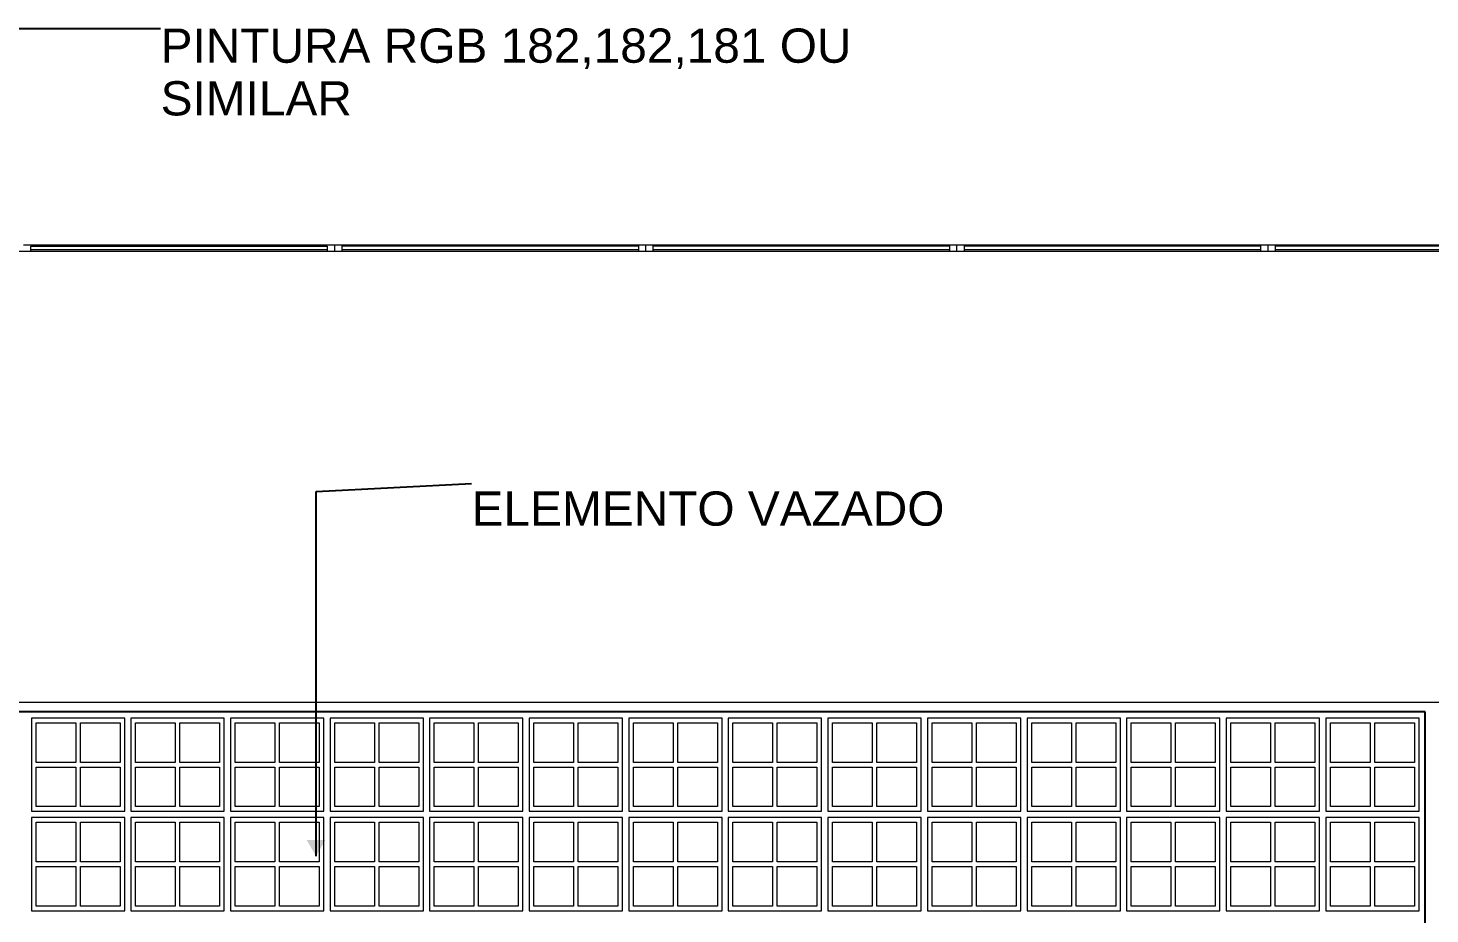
# Model space of a CAD drawing. Header units: metres. Extents: x -77 to 95, y 0 to 9.
# Drawn here: x -61.065 to -56.559, y 2.57 to 5.418 of the extents above; entities that cross this region are included whole.
import ezdxf

# ---------------------------------------------------------------- set-up
doc = ezdxf.new("R2010")
doc.units = ezdxf.units.M
doc.header["$MEASUREMENT"] = 0
for name, color, linetype, lineweight in [('0_Caneta_No__1', 7, 'Continuous', 35), ('0_Caneta_No__241', 7, 'Continuous', 13), ('Janelas Archicad_Caneta_No__3', 7, 'Continuous', 25), ('Janelas Archicad_Caneta_No__43', 44, 'Continuous', 0), ('PAREDE CONSTRUIR_Caneta_No__241', 7, 'Continuous', 13)]:
    doc.layers.add(name, color=color, linetype=linetype, lineweight=lineweight)
doc.layers.add('LAJES.EST_Caneta_No__95', color=7, linetype='Continuous', lineweight=0, true_color=0xaeaeae)
doc.styles.add('ESTILO_GERADO_1', font='arial.ttf')
doc.dimstyles.new('ESTILO_GERADO__3', dxfattribs={"dimtxt": 0.18, "dimasz": 0.057, "dimexe": 0.18, "dimexo": 0.0625, "dimgap": 0, "dimtad": 0, "dimtih": 1, "dimtoh": 1, "dimdec": 4, "dimzin": 0, "dimdsep": 46, "dimcen": 0.09, "dimadec": 0, "dimazin": 0, "dimtfac": 1, "dimtdec": 4, "dimtmove": 0, "dimatfit": 3, "dimldrblk": 'ARROWHEAD_16', "dimfxl": 0, "dimtolj": 1, "dimtzin": 0, "dimarcsym": 0})

# ---------------------------------------------------------------- blocks, each defined once
blk = doc.blocks.new('ARROWHEAD_16')
at = {"linetype": 'Continuous', "lineweight": 0}
blk.add_hatch(color=0, dxfattribs=at).paths.add_polyline_path([(-0.9093, 0.525), (0, 0), (-0.9093, -0.525)])
at = {"color": 0, "linetype": 'Continuous', "lineweight": 0}
blk.add_line((0, 0), (-1, 0), dxfattribs=at)

msp = doc.modelspace()

# ---------------------------------------------------------------- linework, layer by layer
at = {"layer": 'Janelas Archicad_Caneta_No__3', "color": 7, "linetype": 'Continuous', "lineweight": 25}
for p, q in [((-56.574, 3.22), (-66.514, 3.22)), ((-56.574, 0.485), (-56.574, 3.22))]:
    msp.add_line(p, q, dxfattribs=at)
at = {"layer": 'Janelas Archicad_Caneta_No__43', "color": 44, "linetype": 'Continuous', "lineweight": 0}
for p, q in [((-60.754, 3.2), (-61.054, 3.2)), ((-61.054, 3.2), (-61.054, 2.9)), ((-60.754, 2.9), (-60.754, 3.2)), ((-60.434, 3.2), (-60.734, 3.2)), ((-60.734, 3.2), (-60.734, 2.9)), ((-60.434, 2.9), (-60.434, 3.2)), ((-60.114, 3.2), (-60.414, 3.2)), ((-60.414, 3.2), (-60.414, 2.9)), ((-60.114, 2.9), (-60.114, 3.2)), ((-59.794, 3.2), (-60.094, 3.2)), ((-60.094, 3.2), (-60.094, 2.9)), ((-59.794, 2.9), (-59.794, 3.2)), ((-59.474, 3.2), (-59.774, 3.2)), ((-59.774, 3.2), (-59.774, 2.9)), ((-59.474, 2.9), (-59.474, 3.2)), ((-59.154, 3.2), (-59.454, 3.2)), ((-59.454, 3.2), (-59.454, 2.9)), ((-59.154, 2.9), (-59.154, 3.2)), ((-58.834, 3.2), (-59.134, 3.2)), ((-59.134, 3.2), (-59.134, 2.9)), ((-58.834, 2.9), (-58.834, 3.2)), ((-58.514, 3.2), (-58.814, 3.2)), ((-58.814, 3.2), (-58.814, 2.9)), ((-58.514, 2.9), (-58.514, 3.2)), ((-58.194, 3.2), (-58.494, 3.2)), ((-58.494, 3.2), (-58.494, 2.9)), ((-58.194, 2.9), (-58.194, 3.2)), ((-57.874, 3.2), (-58.174, 3.2)), ((-58.174, 3.2), (-58.174, 2.9)), ((-57.874, 2.9), (-57.874, 3.2)), ((-57.554, 3.2), (-57.854, 3.2)), ((-57.854, 3.2), (-57.854, 2.9)), ((-57.554, 2.9), (-57.554, 3.2)), ((-57.234, 3.2), (-57.534, 3.2)), ((-57.534, 3.2), (-57.534, 2.9)), ((-57.234, 2.9), (-57.234, 3.2)), ((-56.914, 3.2), (-57.214, 3.2)), ((-57.214, 3.2), (-57.214, 2.9)), ((-56.914, 2.9), (-56.914, 3.2)), ((-56.594, 3.2), (-56.894, 3.2)), ((-56.894, 3.2), (-56.894, 2.9)), ((-56.594, 2.9), (-56.594, 3.2)), ((-61.039, 3.0575), (-61.039, 3.185)), ((-61.039, 3.185), (-60.9115, 3.185)), ((-60.9115, 3.185), (-60.9115, 3.0575)), ((-60.8965, 3.0575), (-60.8965, 3.185)), ((-60.8965, 3.185), (-60.769, 3.185)), ((-60.769, 3.185), (-60.769, 3.0575)), ((-60.719, 3.0575), (-60.719, 3.185)), ((-60.719, 3.185), (-60.5915, 3.185)), ((-60.5915, 3.185), (-60.5915, 3.0575)), ((-60.5765, 3.0575), (-60.5765, 3.185)), ((-60.5765, 3.185), (-60.449, 3.185)), ((-60.449, 3.185), (-60.449, 3.0575)), ((-60.399, 3.0575), (-60.399, 3.185)), ((-60.399, 3.185), (-60.2715, 3.185)), ((-60.2715, 3.185), (-60.2715, 3.0575)), ((-60.2565, 3.0575), (-60.2565, 3.185)), ((-60.2565, 3.185), (-60.129, 3.185)), ((-60.129, 3.185), (-60.129, 3.0575)), ((-60.079, 3.0575), (-60.079, 3.185)), ((-60.079, 3.185), (-59.9515, 3.185)), ((-59.9515, 3.185), (-59.9515, 3.0575)), ((-59.9365, 3.0575), (-59.9365, 3.185)), ((-59.9365, 3.185), (-59.809, 3.185)), ((-59.809, 3.185), (-59.809, 3.0575)), ((-59.759, 3.0575), (-59.759, 3.185)), ((-59.759, 3.185), (-59.6315, 3.185)), ((-59.6315, 3.185), (-59.6315, 3.0575)), ((-59.6165, 3.0575), (-59.6165, 3.185)), ((-59.6165, 3.185), (-59.489, 3.185)), ((-59.489, 3.185), (-59.489, 3.0575)), ((-59.439, 3.0575), (-59.439, 3.185)), ((-59.439, 3.185), (-59.3115, 3.185)), ((-59.3115, 3.185), (-59.3115, 3.0575)), ((-59.2965, 3.0575), (-59.2965, 3.185)), ((-59.2965, 3.185), (-59.169, 3.185)), ((-59.169, 3.185), (-59.169, 3.0575)), ((-59.119, 3.0575), (-59.119, 3.185)), ((-59.119, 3.185), (-58.9915, 3.185)), ((-58.9915, 3.185), (-58.9915, 3.0575)), ((-58.9765, 3.0575), (-58.9765, 3.185)), ((-58.9765, 3.185), (-58.849, 3.185)), ((-58.849, 3.185), (-58.849, 3.0575)), ((-58.799, 3.0575), (-58.799, 3.185)), ((-58.799, 3.185), (-58.6715, 3.185)), ((-58.6715, 3.185), (-58.6715, 3.0575)), ((-58.6565, 3.0575), (-58.6565, 3.185)), ((-58.6565, 3.185), (-58.529, 3.185)), ((-58.529, 3.185), (-58.529, 3.0575)), ((-58.479, 3.0575), (-58.479, 3.185)), ((-58.479, 3.185), (-58.3515, 3.185)), ((-58.3515, 3.185), (-58.3515, 3.0575)), ((-58.3365, 3.0575), (-58.3365, 3.185)), ((-58.3365, 3.185), (-58.209, 3.185)), ((-58.209, 3.185), (-58.209, 3.0575)), ((-58.159, 3.0575), (-58.159, 3.185)), ((-58.159, 3.185), (-58.0315, 3.185)), ((-58.0315, 3.185), (-58.0315, 3.0575)), ((-58.0165, 3.0575), (-58.0165, 3.185)), ((-58.0165, 3.185), (-57.889, 3.185)), ((-57.889, 3.185), (-57.889, 3.0575)), ((-57.839, 3.0575), (-57.839, 3.185)), ((-57.839, 3.185), (-57.7115, 3.185)), ((-57.7115, 3.185), (-57.7115, 3.0575)), ((-57.6965, 3.0575), (-57.6965, 3.185)), ((-57.6965, 3.185), (-57.569, 3.185)), ((-57.569, 3.185), (-57.569, 3.0575)), ((-57.519, 3.0575), (-57.519, 3.185)), ((-57.519, 3.185), (-57.3915, 3.185)), ((-57.3915, 3.185), (-57.3915, 3.0575)), ((-57.3765, 3.0575), (-57.3765, 3.185)), ((-57.3765, 3.185), (-57.249, 3.185)), ((-57.249, 3.185), (-57.249, 3.0575)), ((-57.199, 3.0575), (-57.199, 3.185)), ((-57.199, 3.185), (-57.0715, 3.185)), ((-57.0715, 3.185), (-57.0715, 3.0575)), ((-57.0565, 3.0575), (-57.0565, 3.185)), ((-57.0565, 3.185), (-56.929, 3.185)), ((-56.929, 3.185), (-56.929, 3.0575)), ((-56.879, 3.0575), (-56.879, 3.185)), ((-56.879, 3.185), (-56.7515, 3.185)), ((-56.7515, 3.185), (-56.7515, 3.0575)), ((-56.7365, 3.0575), (-56.7365, 3.185)), ((-56.7365, 3.185), (-56.609, 3.185)), ((-56.609, 3.185), (-56.609, 3.0575)), ((-60.9115, 3.0575), (-61.039, 3.0575)), ((-61.039, 2.915), (-61.039, 3.0425)), ((-61.039, 3.0425), (-60.9115, 3.0425)), ((-60.9115, 3.0425), (-60.9115, 2.915)), ((-60.769, 3.0575), (-60.8965, 3.0575)), ((-60.8965, 2.915), (-60.8965, 3.0425)), ((-60.8965, 3.0425), (-60.769, 3.0425)), ((-60.769, 3.0425), (-60.769, 2.915)), ((-60.5915, 3.0575), (-60.719, 3.0575)), ((-60.719, 2.915), (-60.719, 3.0425)), ((-60.719, 3.0425), (-60.5915, 3.0425)), ((-60.5915, 3.0425), (-60.5915, 2.915)), ((-60.449, 3.0575), (-60.5765, 3.0575)), ((-60.5765, 2.915), (-60.5765, 3.0425)), ((-60.5765, 3.0425), (-60.449, 3.0425)), ((-60.449, 3.0425), (-60.449, 2.915)), ((-60.2715, 3.0575), (-60.399, 3.0575)), ((-60.399, 2.915), (-60.399, 3.0425)), ((-60.399, 3.0425), (-60.2715, 3.0425)), ((-60.2715, 3.0425), (-60.2715, 2.915)), ((-60.129, 3.0575), (-60.2565, 3.0575)), ((-60.2565, 2.915), (-60.2565, 3.0425)), ((-60.2565, 3.0425), (-60.129, 3.0425)), ((-60.129, 3.0425), (-60.129, 2.915)), ((-59.9515, 3.0575), (-60.079, 3.0575)), ((-60.079, 2.915), (-60.079, 3.0425)), ((-60.079, 3.0425), (-59.9515, 3.0425)), ((-59.9515, 3.0425), (-59.9515, 2.915)), ((-59.809, 3.0575), (-59.9365, 3.0575)), ((-59.9365, 2.915), (-59.9365, 3.0425)), ((-59.9365, 3.0425), (-59.809, 3.0425)), ((-59.809, 3.0425), (-59.809, 2.915)), ((-59.6315, 3.0575), (-59.759, 3.0575)), ((-59.759, 2.915), (-59.759, 3.0425)), ((-59.759, 3.0425), (-59.6315, 3.0425)), ((-59.6315, 3.0425), (-59.6315, 2.915)), ((-59.489, 3.0575), (-59.6165, 3.0575)), ((-59.6165, 2.915), (-59.6165, 3.0425)), ((-59.6165, 3.0425), (-59.489, 3.0425)), ((-59.489, 3.0425), (-59.489, 2.915)), ((-59.3115, 3.0575), (-59.439, 3.0575)), ((-59.439, 2.915), (-59.439, 3.0425)), ((-59.439, 3.0425), (-59.3115, 3.0425)), ((-59.3115, 3.0425), (-59.3115, 2.915)), ((-59.169, 3.0575), (-59.2965, 3.0575)), ((-59.2965, 2.915), (-59.2965, 3.0425)), ((-59.2965, 3.0425), (-59.169, 3.0425)), ((-59.169, 3.0425), (-59.169, 2.915)), ((-58.9915, 3.0575), (-59.119, 3.0575)), ((-59.119, 2.915), (-59.119, 3.0425)), ((-59.119, 3.0425), (-58.9915, 3.0425)), ((-58.9915, 3.0425), (-58.9915, 2.915)), ((-58.849, 3.0575), (-58.9765, 3.0575)), ((-58.9765, 2.915), (-58.9765, 3.0425)), ((-58.9765, 3.0425), (-58.849, 3.0425)), ((-58.849, 3.0425), (-58.849, 2.915)), ((-58.6715, 3.0575), (-58.799, 3.0575)), ((-58.799, 2.915), (-58.799, 3.0425)), ((-58.799, 3.0425), (-58.6715, 3.0425)), ((-58.6715, 3.0425), (-58.6715, 2.915)), ((-58.529, 3.0575), (-58.6565, 3.0575)), ((-58.6565, 2.915), (-58.6565, 3.0425)), ((-58.6565, 3.0425), (-58.529, 3.0425)), ((-58.529, 3.0425), (-58.529, 2.915)), ((-58.3515, 3.0575), (-58.479, 3.0575)), ((-58.479, 2.915), (-58.479, 3.0425)), ((-58.479, 3.0425), (-58.3515, 3.0425)), ((-58.3515, 3.0425), (-58.3515, 2.915)), ((-58.209, 3.0575), (-58.3365, 3.0575)), ((-58.3365, 2.915), (-58.3365, 3.0425)), ((-58.3365, 3.0425), (-58.209, 3.0425)), ((-58.209, 3.0425), (-58.209, 2.915)), ((-58.0315, 3.0575), (-58.159, 3.0575)), ((-58.159, 2.915), (-58.159, 3.0425)), ((-58.159, 3.0425), (-58.0315, 3.0425)), ((-58.0315, 3.0425), (-58.0315, 2.915)), ((-57.889, 3.0575), (-58.0165, 3.0575)), ((-58.0165, 2.915), (-58.0165, 3.0425)), ((-58.0165, 3.0425), (-57.889, 3.0425)), ((-57.889, 3.0425), (-57.889, 2.915)), ((-57.7115, 3.0575), (-57.839, 3.0575)), ((-57.839, 2.915), (-57.839, 3.0425)), ((-57.839, 3.0425), (-57.7115, 3.0425)), ((-57.7115, 3.0425), (-57.7115, 2.915)), ((-57.569, 3.0575), (-57.6965, 3.0575)), ((-57.6965, 2.915), (-57.6965, 3.0425)), ((-57.6965, 3.0425), (-57.569, 3.0425)), ((-57.569, 3.0425), (-57.569, 2.915)), ((-57.3915, 3.0575), (-57.519, 3.0575)), ((-57.519, 2.915), (-57.519, 3.0425)), ((-57.519, 3.0425), (-57.3915, 3.0425)), ((-57.3915, 3.0425), (-57.3915, 2.915)), ((-57.249, 3.0575), (-57.3765, 3.0575)), ((-57.3765, 2.915), (-57.3765, 3.0425)), ((-57.3765, 3.0425), (-57.249, 3.0425)), ((-57.249, 3.0425), (-57.249, 2.915)), ((-57.0715, 3.0575), (-57.199, 3.0575)), ((-57.199, 2.915), (-57.199, 3.0425)), ((-57.199, 3.0425), (-57.0715, 3.0425)), ((-57.0715, 3.0425), (-57.0715, 2.915)), ((-56.929, 3.0575), (-57.0565, 3.0575)), ((-57.0565, 2.915), (-57.0565, 3.0425)), ((-57.0565, 3.0425), (-56.929, 3.0425)), ((-56.929, 3.0425), (-56.929, 2.915)), ((-56.7515, 3.0575), (-56.879, 3.0575)), ((-56.879, 2.915), (-56.879, 3.0425)), ((-56.879, 3.0425), (-56.7515, 3.0425)), ((-56.7515, 3.0425), (-56.7515, 2.915)), ((-56.609, 3.0575), (-56.7365, 3.0575)), ((-56.7365, 2.915), (-56.7365, 3.0425)), ((-56.7365, 3.0425), (-56.609, 3.0425)), ((-56.609, 3.0425), (-56.609, 2.915)), ((-61.054, 2.9), (-60.754, 2.9)), ((-60.9115, 2.915), (-61.039, 2.915)), ((-60.769, 2.915), (-60.8965, 2.915)), ((-60.734, 2.9), (-60.434, 2.9)), ((-60.5915, 2.915), (-60.719, 2.915)), ((-60.449, 2.915), (-60.5765, 2.915)), ((-60.414, 2.9), (-60.114, 2.9)), ((-60.2715, 2.915), (-60.399, 2.915)), ((-60.129, 2.915), (-60.2565, 2.915)), ((-60.094, 2.9), (-59.794, 2.9)), ((-59.9515, 2.915), (-60.079, 2.915)), ((-59.809, 2.915), (-59.9365, 2.915)), ((-59.774, 2.9), (-59.474, 2.9)), ((-59.6315, 2.915), (-59.759, 2.915)), ((-59.489, 2.915), (-59.6165, 2.915)), ((-59.454, 2.9), (-59.154, 2.9)), ((-59.3115, 2.915), (-59.439, 2.915)), ((-59.169, 2.915), (-59.2965, 2.915)), ((-59.134, 2.9), (-58.834, 2.9)), ((-58.9915, 2.915), (-59.119, 2.915)), ((-58.849, 2.915), (-58.9765, 2.915)), ((-58.814, 2.9), (-58.514, 2.9)), ((-58.6715, 2.915), (-58.799, 2.915)), ((-58.529, 2.915), (-58.6565, 2.915)), ((-58.494, 2.9), (-58.194, 2.9)), ((-58.3515, 2.915), (-58.479, 2.915)), ((-58.209, 2.915), (-58.3365, 2.915)), ((-58.174, 2.9), (-57.874, 2.9)), ((-58.0315, 2.915), (-58.159, 2.915)), ((-57.889, 2.915), (-58.0165, 2.915)), ((-57.854, 2.9), (-57.554, 2.9)), ((-57.7115, 2.915), (-57.839, 2.915)), ((-57.569, 2.915), (-57.6965, 2.915)), ((-57.534, 2.9), (-57.234, 2.9)), ((-57.3915, 2.915), (-57.519, 2.915)), ((-57.249, 2.915), (-57.3765, 2.915)), ((-57.214, 2.9), (-56.914, 2.9)), ((-57.0715, 2.915), (-57.199, 2.915)), ((-56.929, 2.915), (-57.0565, 2.915)), ((-56.894, 2.9), (-56.594, 2.9)), ((-56.7515, 2.915), (-56.879, 2.915)), ((-56.609, 2.915), (-56.7365, 2.915)), ((-60.754, 2.88), (-61.054, 2.88)), ((-61.054, 2.88), (-61.054, 2.58)), ((-61.039, 2.7375), (-61.039, 2.865)), ((-61.039, 2.865), (-60.9115, 2.865)), ((-60.9115, 2.865), (-60.9115, 2.7375)), ((-60.8965, 2.7375), (-60.8965, 2.865)), ((-60.8965, 2.865), (-60.769, 2.865)), ((-60.769, 2.865), (-60.769, 2.7375)), ((-60.754, 2.58), (-60.754, 2.88)), ((-60.434, 2.88), (-60.734, 2.88)), ((-60.734, 2.88), (-60.734, 2.58)), ((-60.719, 2.7375), (-60.719, 2.865)), ((-60.719, 2.865), (-60.5915, 2.865)), ((-60.5915, 2.865), (-60.5915, 2.7375)), ((-60.5765, 2.7375), (-60.5765, 2.865)), ((-60.5765, 2.865), (-60.449, 2.865)), ((-60.449, 2.865), (-60.449, 2.7375)), ((-60.434, 2.58), (-60.434, 2.88)), ((-60.114, 2.88), (-60.414, 2.88)), ((-60.414, 2.88), (-60.414, 2.58)), ((-60.399, 2.7375), (-60.399, 2.865)), ((-60.399, 2.865), (-60.2715, 2.865)), ((-60.2715, 2.865), (-60.2715, 2.7375)), ((-60.2565, 2.7375), (-60.2565, 2.865)), ((-60.2565, 2.865), (-60.129, 2.865)), ((-60.129, 2.865), (-60.129, 2.7375)), ((-60.114, 2.58), (-60.114, 2.88)), ((-59.794, 2.88), (-60.094, 2.88)), ((-60.094, 2.88), (-60.094, 2.58)), ((-60.079, 2.7375), (-60.079, 2.865)), ((-60.079, 2.865), (-59.9515, 2.865)), ((-59.9515, 2.865), (-59.9515, 2.7375)), ((-59.9365, 2.7375), (-59.9365, 2.865)), ((-59.9365, 2.865), (-59.809, 2.865)), ((-59.809, 2.865), (-59.809, 2.7375)), ((-59.794, 2.58), (-59.794, 2.88)), ((-59.474, 2.88), (-59.774, 2.88)), ((-59.774, 2.88), (-59.774, 2.58)), ((-59.759, 2.7375), (-59.759, 2.865)), ((-59.759, 2.865), (-59.6315, 2.865)), ((-59.6315, 2.865), (-59.6315, 2.7375)), ((-59.6165, 2.7375), (-59.6165, 2.865)), ((-59.6165, 2.865), (-59.489, 2.865)), ((-59.489, 2.865), (-59.489, 2.7375)), ((-59.474, 2.58), (-59.474, 2.88)), ((-59.154, 2.88), (-59.454, 2.88)), ((-59.454, 2.88), (-59.454, 2.58)), ((-59.439, 2.7375), (-59.439, 2.865)), ((-59.439, 2.865), (-59.3115, 2.865)), ((-59.3115, 2.865), (-59.3115, 2.7375)), ((-59.2965, 2.7375), (-59.2965, 2.865)), ((-59.2965, 2.865), (-59.169, 2.865)), ((-59.169, 2.865), (-59.169, 2.7375)), ((-59.154, 2.58), (-59.154, 2.88)), ((-58.834, 2.88), (-59.134, 2.88)), ((-59.134, 2.88), (-59.134, 2.58)), ((-59.119, 2.7375), (-59.119, 2.865)), ((-59.119, 2.865), (-58.9915, 2.865)), ((-58.9915, 2.865), (-58.9915, 2.7375)), ((-58.9765, 2.7375), (-58.9765, 2.865)), ((-58.9765, 2.865), (-58.849, 2.865)), ((-58.849, 2.865), (-58.849, 2.7375)), ((-58.834, 2.58), (-58.834, 2.88)), ((-58.514, 2.88), (-58.814, 2.88)), ((-58.814, 2.88), (-58.814, 2.58)), ((-58.799, 2.7375), (-58.799, 2.865)), ((-58.799, 2.865), (-58.6715, 2.865)), ((-58.6715, 2.865), (-58.6715, 2.7375)), ((-58.6565, 2.7375), (-58.6565, 2.865)), ((-58.6565, 2.865), (-58.529, 2.865)), ((-58.529, 2.865), (-58.529, 2.7375)), ((-58.514, 2.58), (-58.514, 2.88)), ((-58.194, 2.88), (-58.494, 2.88)), ((-58.494, 2.88), (-58.494, 2.58)), ((-58.479, 2.7375), (-58.479, 2.865)), ((-58.479, 2.865), (-58.3515, 2.865)), ((-58.3515, 2.865), (-58.3515, 2.7375)), ((-58.3365, 2.7375), (-58.3365, 2.865)), ((-58.3365, 2.865), (-58.209, 2.865)), ((-58.209, 2.865), (-58.209, 2.7375)), ((-58.194, 2.58), (-58.194, 2.88)), ((-57.874, 2.88), (-58.174, 2.88)), ((-58.174, 2.88), (-58.174, 2.58)), ((-58.159, 2.7375), (-58.159, 2.865)), ((-58.159, 2.865), (-58.0315, 2.865)), ((-58.0315, 2.865), (-58.0315, 2.7375)), ((-58.0165, 2.7375), (-58.0165, 2.865)), ((-58.0165, 2.865), (-57.889, 2.865)), ((-57.889, 2.865), (-57.889, 2.7375)), ((-57.874, 2.58), (-57.874, 2.88)), ((-57.554, 2.88), (-57.854, 2.88)), ((-57.854, 2.88), (-57.854, 2.58)), ((-57.839, 2.7375), (-57.839, 2.865)), ((-57.839, 2.865), (-57.7115, 2.865)), ((-57.7115, 2.865), (-57.7115, 2.7375)), ((-57.6965, 2.7375), (-57.6965, 2.865)), ((-57.6965, 2.865), (-57.569, 2.865)), ((-57.569, 2.865), (-57.569, 2.7375)), ((-57.554, 2.58), (-57.554, 2.88)), ((-57.234, 2.88), (-57.534, 2.88)), ((-57.534, 2.88), (-57.534, 2.58)), ((-57.519, 2.7375), (-57.519, 2.865)), ((-57.519, 2.865), (-57.3915, 2.865)), ((-57.3915, 2.865), (-57.3915, 2.7375)), ((-57.3765, 2.7375), (-57.3765, 2.865)), ((-57.3765, 2.865), (-57.249, 2.865)), ((-57.249, 2.865), (-57.249, 2.7375)), ((-57.234, 2.58), (-57.234, 2.88)), ((-56.914, 2.88), (-57.214, 2.88)), ((-57.214, 2.88), (-57.214, 2.58)), ((-57.199, 2.7375), (-57.199, 2.865)), ((-57.199, 2.865), (-57.0715, 2.865)), ((-57.0715, 2.865), (-57.0715, 2.7375)), ((-57.0565, 2.7375), (-57.0565, 2.865)), ((-57.0565, 2.865), (-56.929, 2.865)), ((-56.929, 2.865), (-56.929, 2.7375)), ((-56.914, 2.58), (-56.914, 2.88)), ((-56.594, 2.88), (-56.894, 2.88)), ((-56.894, 2.88), (-56.894, 2.58)), ((-56.879, 2.7375), (-56.879, 2.865)), ((-56.879, 2.865), (-56.7515, 2.865)), ((-56.7515, 2.865), (-56.7515, 2.7375)), ((-56.7365, 2.7375), (-56.7365, 2.865)), ((-56.7365, 2.865), (-56.609, 2.865)), ((-56.609, 2.865), (-56.609, 2.7375)), ((-56.594, 2.58), (-56.594, 2.88)), ((-60.9115, 2.7375), (-61.039, 2.7375)), ((-61.039, 2.595), (-61.039, 2.7225)), ((-61.039, 2.7225), (-60.9115, 2.7225)), ((-60.9115, 2.7225), (-60.9115, 2.595)), ((-60.769, 2.7375), (-60.8965, 2.7375)), ((-60.8965, 2.595), (-60.8965, 2.7225)), ((-60.8965, 2.7225), (-60.769, 2.7225)), ((-60.769, 2.7225), (-60.769, 2.595)), ((-60.5915, 2.7375), (-60.719, 2.7375)), ((-60.719, 2.595), (-60.719, 2.7225)), ((-60.719, 2.7225), (-60.5915, 2.7225)), ((-60.5915, 2.7225), (-60.5915, 2.595)), ((-60.449, 2.7375), (-60.5765, 2.7375)), ((-60.5765, 2.595), (-60.5765, 2.7225)), ((-60.5765, 2.7225), (-60.449, 2.7225)), ((-60.449, 2.7225), (-60.449, 2.595)), ((-60.2715, 2.7375), (-60.399, 2.7375)), ((-60.399, 2.595), (-60.399, 2.7225)), ((-60.399, 2.7225), (-60.2715, 2.7225)), ((-60.2715, 2.7225), (-60.2715, 2.595)), ((-60.129, 2.7375), (-60.2565, 2.7375)), ((-60.2565, 2.595), (-60.2565, 2.7225)), ((-60.2565, 2.7225), (-60.129, 2.7225)), ((-60.129, 2.7225), (-60.129, 2.595)), ((-59.9515, 2.7375), (-60.079, 2.7375)), ((-60.079, 2.595), (-60.079, 2.7225)), ((-60.079, 2.7225), (-59.9515, 2.7225)), ((-59.9515, 2.7225), (-59.9515, 2.595)), ((-59.809, 2.7375), (-59.9365, 2.7375)), ((-59.9365, 2.595), (-59.9365, 2.7225)), ((-59.9365, 2.7225), (-59.809, 2.7225)), ((-59.809, 2.7225), (-59.809, 2.595)), ((-59.6315, 2.7375), (-59.759, 2.7375)), ((-59.759, 2.595), (-59.759, 2.7225)), ((-59.759, 2.7225), (-59.6315, 2.7225)), ((-59.6315, 2.7225), (-59.6315, 2.595)), ((-59.489, 2.7375), (-59.6165, 2.7375)), ((-59.6165, 2.595), (-59.6165, 2.7225)), ((-59.6165, 2.7225), (-59.489, 2.7225)), ((-59.489, 2.7225), (-59.489, 2.595)), ((-59.3115, 2.7375), (-59.439, 2.7375)), ((-59.439, 2.595), (-59.439, 2.7225)), ((-59.439, 2.7225), (-59.3115, 2.7225)), ((-59.3115, 2.7225), (-59.3115, 2.595)), ((-59.169, 2.7375), (-59.2965, 2.7375)), ((-59.2965, 2.595), (-59.2965, 2.7225)), ((-59.2965, 2.7225), (-59.169, 2.7225)), ((-59.169, 2.7225), (-59.169, 2.595)), ((-58.9915, 2.7375), (-59.119, 2.7375)), ((-59.119, 2.595), (-59.119, 2.7225)), ((-59.119, 2.7225), (-58.9915, 2.7225)), ((-58.9915, 2.7225), (-58.9915, 2.595)), ((-58.849, 2.7375), (-58.9765, 2.7375)), ((-58.9765, 2.595), (-58.9765, 2.7225)), ((-58.9765, 2.7225), (-58.849, 2.7225)), ((-58.849, 2.7225), (-58.849, 2.595)), ((-58.6715, 2.7375), (-58.799, 2.7375)), ((-58.799, 2.595), (-58.799, 2.7225)), ((-58.799, 2.7225), (-58.6715, 2.7225)), ((-58.6715, 2.7225), (-58.6715, 2.595)), ((-58.529, 2.7375), (-58.6565, 2.7375)), ((-58.6565, 2.595), (-58.6565, 2.7225)), ((-58.6565, 2.7225), (-58.529, 2.7225)), ((-58.529, 2.7225), (-58.529, 2.595)), ((-58.3515, 2.7375), (-58.479, 2.7375)), ((-58.479, 2.595), (-58.479, 2.7225)), ((-58.479, 2.7225), (-58.3515, 2.7225)), ((-58.3515, 2.7225), (-58.3515, 2.595)), ((-58.209, 2.7375), (-58.3365, 2.7375)), ((-58.3365, 2.595), (-58.3365, 2.7225)), ((-58.3365, 2.7225), (-58.209, 2.7225)), ((-58.209, 2.7225), (-58.209, 2.595)), ((-58.0315, 2.7375), (-58.159, 2.7375)), ((-58.159, 2.595), (-58.159, 2.7225)), ((-58.159, 2.7225), (-58.0315, 2.7225)), ((-58.0315, 2.7225), (-58.0315, 2.595)), ((-57.889, 2.7375), (-58.0165, 2.7375)), ((-58.0165, 2.595), (-58.0165, 2.7225)), ((-58.0165, 2.7225), (-57.889, 2.7225)), ((-57.889, 2.7225), (-57.889, 2.595)), ((-57.7115, 2.7375), (-57.839, 2.7375)), ((-57.839, 2.595), (-57.839, 2.7225)), ((-57.839, 2.7225), (-57.7115, 2.7225)), ((-57.7115, 2.7225), (-57.7115, 2.595)), ((-57.569, 2.7375), (-57.6965, 2.7375)), ((-57.6965, 2.595), (-57.6965, 2.7225)), ((-57.6965, 2.7225), (-57.569, 2.7225)), ((-57.569, 2.7225), (-57.569, 2.595)), ((-57.3915, 2.7375), (-57.519, 2.7375)), ((-57.519, 2.595), (-57.519, 2.7225)), ((-57.519, 2.7225), (-57.3915, 2.7225)), ((-57.3915, 2.7225), (-57.3915, 2.595)), ((-57.249, 2.7375), (-57.3765, 2.7375)), ((-57.3765, 2.595), (-57.3765, 2.7225)), ((-57.3765, 2.7225), (-57.249, 2.7225)), ((-57.249, 2.7225), (-57.249, 2.595)), ((-57.0715, 2.7375), (-57.199, 2.7375)), ((-57.199, 2.595), (-57.199, 2.7225)), ((-57.199, 2.7225), (-57.0715, 2.7225)), ((-57.0715, 2.7225), (-57.0715, 2.595)), ((-56.929, 2.7375), (-57.0565, 2.7375)), ((-57.0565, 2.595), (-57.0565, 2.7225)), ((-57.0565, 2.7225), (-56.929, 2.7225)), ((-56.929, 2.7225), (-56.929, 2.595)), ((-56.7515, 2.7375), (-56.879, 2.7375)), ((-56.879, 2.595), (-56.879, 2.7225)), ((-56.879, 2.7225), (-56.7515, 2.7225)), ((-56.7515, 2.7225), (-56.7515, 2.595)), ((-56.609, 2.7375), (-56.7365, 2.7375)), ((-56.7365, 2.595), (-56.7365, 2.7225)), ((-56.7365, 2.7225), (-56.609, 2.7225)), ((-56.609, 2.7225), (-56.609, 2.595)), ((-61.054, 2.58), (-60.754, 2.58)), ((-60.9115, 2.595), (-61.039, 2.595)), ((-60.769, 2.595), (-60.8965, 2.595)), ((-60.734, 2.58), (-60.434, 2.58)), ((-60.5915, 2.595), (-60.719, 2.595)), ((-60.449, 2.595), (-60.5765, 2.595)), ((-60.414, 2.58), (-60.114, 2.58)), ((-60.2715, 2.595), (-60.399, 2.595)), ((-60.129, 2.595), (-60.2565, 2.595)), ((-60.094, 2.58), (-59.794, 2.58)), ((-59.9515, 2.595), (-60.079, 2.595)), ((-59.809, 2.595), (-59.9365, 2.595)), ((-59.774, 2.58), (-59.474, 2.58)), ((-59.6315, 2.595), (-59.759, 2.595)), ((-59.489, 2.595), (-59.6165, 2.595)), ((-59.454, 2.58), (-59.154, 2.58)), ((-59.3115, 2.595), (-59.439, 2.595)), ((-59.169, 2.595), (-59.2965, 2.595)), ((-59.134, 2.58), (-58.834, 2.58)), ((-58.9915, 2.595), (-59.119, 2.595)), ((-58.849, 2.595), (-58.9765, 2.595)), ((-58.814, 2.58), (-58.514, 2.58)), ((-58.6715, 2.595), (-58.799, 2.595)), ((-58.529, 2.595), (-58.6565, 2.595)), ((-58.494, 2.58), (-58.194, 2.58)), ((-58.3515, 2.595), (-58.479, 2.595)), ((-58.209, 2.595), (-58.3365, 2.595)), ((-58.174, 2.58), (-57.874, 2.58)), ((-58.0315, 2.595), (-58.159, 2.595)), ((-57.889, 2.595), (-58.0165, 2.595)), ((-57.854, 2.58), (-57.554, 2.58)), ((-57.7115, 2.595), (-57.839, 2.595)), ((-57.569, 2.595), (-57.6965, 2.595)), ((-57.534, 2.58), (-57.234, 2.58)), ((-57.3915, 2.595), (-57.519, 2.595)), ((-57.249, 2.595), (-57.3765, 2.595)), ((-57.214, 2.58), (-56.914, 2.58)), ((-57.0715, 2.595), (-57.199, 2.595)), ((-56.929, 2.595), (-57.0565, 2.595)), ((-56.894, 2.58), (-56.594, 2.58)), ((-56.7515, 2.595), (-56.879, 2.595)), ((-56.609, 2.595), (-56.7365, 2.595))]:
    msp.add_line(p, q, dxfattribs=at)
at = {"layer": 'LAJES.EST_Caneta_No__95', "color": 253, "linetype": 'Continuous', "lineweight": 0, "true_color": 0xaeaeae}
for p, q in [((-60.0792, 4.7199), (-61.0792, 4.7199)), ((-61.0552, 4.7), (-61.0552, 4.7175)), ((-61.0552, 4.7175), (-60.1032, 4.7175)), ((-60.1032, 4.7051), (-61.0552, 4.7051)), ((-60.1032, 4.7175), (-60.1032, 4.7)), ((-59.0792, 4.7203), (-60.0792, 4.7203)), ((-60.0792, 4.7203), (-60.0792, 4.7)), ((-60.0552, 4.7), (-60.0552, 4.7179)), ((-60.0552, 4.7179), (-59.1032, 4.7179)), ((-59.1032, 4.7055), (-60.0552, 4.7055)), ((-59.1032, 4.7179), (-59.1032, 4.7)), ((-58.0792, 4.7203), (-59.0792, 4.7203)), ((-59.0792, 4.7), (-59.0792, 4.7203)), ((-59.0552, 4.7), (-59.0552, 4.7179)), ((-59.0552, 4.7179), (-58.1032, 4.7179)), ((-58.1032, 4.7055), (-59.0552, 4.7055)), ((-58.1032, 4.7179), (-58.1032, 4.7)), ((-57.0792, 4.7203), (-58.0792, 4.7203)), ((-58.0792, 4.7), (-58.0792, 4.7203)), ((-58.0552, 4.7), (-58.0552, 4.7179)), ((-58.0552, 4.7179), (-57.1032, 4.7179)), ((-57.1032, 4.7055), (-58.0552, 4.7055)), ((-57.1032, 4.7179), (-57.1032, 4.7)), ((-56.0792, 4.7203), (-57.0792, 4.7203)), ((-57.0792, 4.7), (-57.0792, 4.7203)), ((-57.0552, 4.7), (-57.0552, 4.7179)), ((-57.0552, 4.7179), (-56.1032, 4.7179)), ((-56.1032, 4.7055), (-57.0552, 4.7055))]:
    msp.add_line(p, q, dxfattribs=at)
at = {"layer": 'PAREDE CONSTRUIR_Caneta_No__241', "color": 7, "linetype": 'Continuous', "lineweight": 13}
for p, q in [((-44.014, 4.7), (-66.484, 4.7)), ((-56.414, 3.25), (-66.464, 3.25))]:
    msp.add_line(p, q, dxfattribs=at)

# ---------------------------------------------------------------- texts
at = {"layer": '0_Caneta_No__1', "color": 7, "linetype": 'Continuous', "lineweight": 35, "insert": (-60.6385, 5.4167), "char_height": 0.11, "width": 2.437222, "attachment_point": 1, "line_spacing_factor": 0.923867, "style": 'ESTILO_GERADO_1'}
msp.add_mtext('\\A1;{\\pql;\\fArial|b0|i0|c0|p0;\\W1.000000;PINTURA RGB \\fArial|b0|i0|c0|p0;\\W1.000000;182\\fArial|b0|i0|c0|p0;\\W1.000000;,\\fArial|b0|i0|c0|p0;\\W1.000000;182\\fArial|b0|i0|c0|p0;\\W1.000000;,\\fArial|b0|i0|c0|p0;\\W1.000000;181\\fArial|b0|i0|c0|p0;\\W1.000000; OU SIMILAR}', dxfattribs=at)
at = {"layer": '0_Caneta_No__1', "color": 7, "linetype": 'Continuous', "lineweight": 35, "insert": (-59.6391, 3.9284), "char_height": 0.11, "attachment_point": 1, "style": 'ESTILO_GERADO_1'}
msp.add_mtext('\\A1;{\\pql;\\fArial|b0|i0|c0|p0;\\W1.000000;ELEMENTO VAZADO}', dxfattribs=at)

# ---------------------------------------------------------------- leaders
at = {"layer": '0_Caneta_No__241', "color": 7, "linetype": 'Continuous', "lineweight": 13, "annotation_type": 0, "has_hookline": 1, "hookline_direction": 0}
for points, text_width in [([(-61.1385, 4.244), (-61.1385, 5.4167), (-60.6385, 5.4167)], 2.1945), ([(-60.1391, 2.7558), (-60.1391, 3.9284), (-59.6391, 3.9536)], 1.4997)]:
    msp.add_leader(points, dimstyle='ESTILO_GERADO__3', dxfattribs=dict(at, text_width=text_width))

doc.saveas('drawing.dxf')
